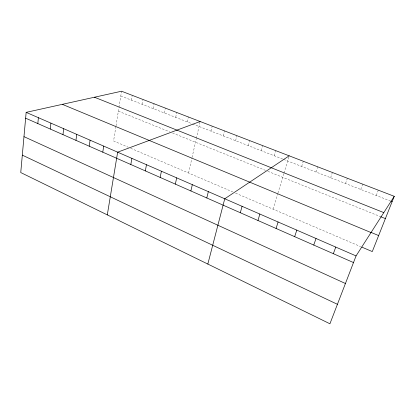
<?xml version="1.0" encoding="UTF-8"?>
<svg xmlns="http://www.w3.org/2000/svg" width="415" height="415" viewBox="0 0 415 415"><rect width="100%" height="100%" fill="white"/><g stroke="black" fill="none" stroke-linecap="round" stroke-linejoin="round"><path stroke-width="0.31" stroke-dasharray="2.08 1.56" d="M115.904 126.471L113.58 140.965L128.375 147.289M116.008 125.833L118.861 108.025M118.965 107.392L121.559 91.222M131.405 100.134L132.214 95.326M142.195 104.336L143.05 99.507M153.171 108.611L154.079 103.755M164.34 112.958L165.294 108.076M175.701 117.383L176.707 112.475M187.264 121.886L188.322 116.952M188.566 173.029L191.932 158.037M192.072 157.43L196.196 139.066M196.342 138.434L200.144 121.507M211.007 131.135L212.179 126.144M223.203 135.881L224.432 130.865M235.616 140.716L236.908 135.674M248.263 145.644L249.617 140.571M261.144 150.661L262.565 145.561M274.268 155.77L275.752 150.645M273.106 209.181L277.775 193.686M277.962 193.079L283.813 173.672M283.995 173.071L289.193 155.822M301.684 166.446L303.308 161.264M316.007 172.023L317.708 166.814M330.62 177.713L332.399 172.474M345.524 183.518L347.391 178.253M360.739 189.442L362.689 184.146M376.27 195.491L378.304 190.169M120.791 96L191.969 123.722M192.555 123.95L282.988 159.163M283.57 159.391L390.359 200.979M118.358 111.184L169.553 131.783M172.5 132.966L265.455 170.358M267.805 171.302L380 216.433M130.673 148.274L232.716 191.906M235.59 193.136L360.728 246.645"/><path stroke-width="0.62" d="M26.155 112.361L20.75 172.557L329.92 323.778L356.054 255.915L394.25 196.311L121.559 91.222L26.155 112.361L356.054 255.915M37.817 123.561L38.403 117.689M50.257 129.039L50.905 123.131M62.966 134.636L63.682 128.692M75.95 140.353L76.734 134.372M89.22 146.194L90.071 140.177M102.78 152.165L103.709 146.106M107.298 214.887L117.647 152.175L200.144 121.507M130.818 164.511L131.903 158.38M145.317 170.897L146.49 164.724M160.154 177.433L161.414 171.219M175.338 184.12L176.691 177.864M190.879 190.962L192.327 184.67M206.8 197.971L208.346 191.642M207.827 264.059L224.748 198.78L289.193 155.822M240.311 212.729L242.075 206.317M257.969 220.505L259.847 214.052M276.079 228.478L278.086 221.989M294.671 236.664L296.803 230.133M313.756 245.068L316.028 238.495M333.354 253.7L335.766 247.086M394.25 196.311L372.276 251.583L361.885 247.138M390.951 201.208L392.123 201.664M94.449 97.229L383.808 212.61M380.596 216.677L385.39 218.601M371.005 232.395L378.641 235.57M62.343 104.341L371.026 232.55M25.631 118.192L353.492 262.565M23.977 136.649L345.425 283.512M22.317 155.127L337.421 304.309"/></g></svg>
